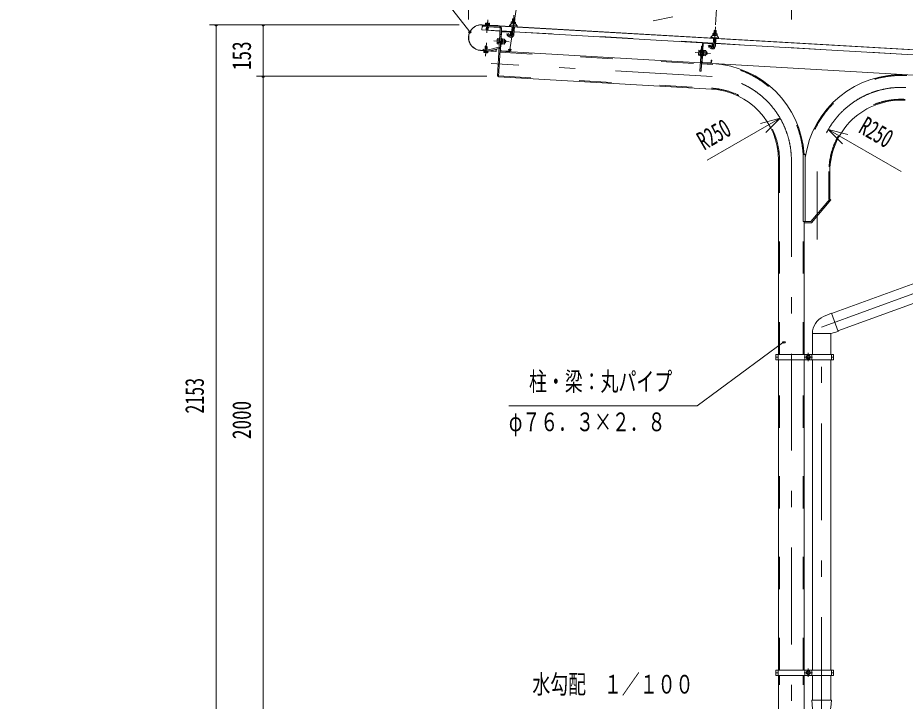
# Model space of a CAD drawing. Units: millimetres, scale not verified. Extents: x -23448 to 23452, y -10500 to 10500.
# Drawn here: x 10740 to 17337, y 949 to 6029 of the extents above; entities that cross this region are included whole.
import ezdxf
from ezdxf.enums import TextEntityAlignment as Align

# ---------------------------------------------------------------- set-up
doc = ezdxf.new("R2010")
doc.units = ezdxf.units.MM
doc.header["$LTSCALE"] = 60
doc.linetypes.add('USER2', pattern=[10, 4, -6])
doc.linetypes.add('USER3', pattern=[24, 12, -5, 2, -5])
for name, color, linetype, lineweight in [('0-6_2-0BOLD', 7, 'Continuous', 18), ('0-7_2-1HIDDEN', 3, 'USER2', 18), ('0-8_2-2CENTER', 3, 'USER3', 18), ('0-9_2-4THIN', 4, 'Continuous', 18), ('0-A_2-5DIM', 3, 'Continuous', 18)]:
    doc.layers.add(name, color=color, linetype=linetype, lineweight=lineweight)
doc.styles.add('ＭＳ ゴシック', font='')
doc.styles.get('ＭＳ ゴシック').set_extended_font_data('MS Gothic')

msp = doc.modelspace()

# ---------------------------------------------------------------- linework, layer by layer
at = {"layer": '0-6_2-0BOLD'}
for p, q in [((18141.79, 5746.35), (14192.07, 5974.09)), ((14195.22, 5963.52), (14322.01, 5956.2)), ((14224.92, 5987.63), (14224.43, 5978.91)), ((14237.14, 5943.13), (14238.16, 5961.04)), ((14238.84, 5978.09), (14239.34, 5986.82)), ((14326.71, 5950.92), (14306.2, 5595.14)), ((14313.89, 5589.44), (14334.7, 5950.46)), ((14411.28, 5905.18), (14414.52, 5961.26)), ((14413.13, 5937.09), (14429.97, 5936.12)), ((14416.1, 5983.21), (14416.84, 5995.99)), ((14431.36, 5960.29), (14428.13, 5904.2)), ((14433.05, 5995.06), (14432.32, 5982.27)), ((14332.06, 5904.66), (14324.07, 5905.12)), ((14329.32, 5787.63), (14337.03, 5921.41)), ((14412.43, 5925.07), (14333.5, 5929.62)), ((14341.26, 5925.17), (14400.16, 5921.77)), ((14377.02, 5897.4), (14393.32, 5886.69)), ((14403.92, 5917.55), (14402.94, 5900.58)), ((14429.28, 5924.1), (15909.95, 5838.73)), ((15892.45, 5877.3), (15892.91, 5885.38)), ((15908.8, 5818.83), (15912.03, 5874.92)), ((15914.35, 5909.65), (15913.62, 5896.86)), ((15915.32, 5931.98), (15914.11, 5910.92)), ((15928.88, 5873.94), (15925.65, 5817.86)), ((15929.83, 5895.93), (15930.57, 5908.71)), ((15949.07, 5882.14), (15948.61, 5874.06)), ((14214.71, 5814.71), (14213.49, 5793.74)), ((14228.46, 5792.87), (14229.69, 5813.83)), ((14315.07, 5809.04), (14249.91, 5791.89)), ((14304.61, 5845.64), (14316.6, 5844.95)), ((14317.68, 5863.68), (14305.69, 5864.37)), ((14335.88, 5831.95), (14331.89, 5832.17)), ((14340.98, 5833.41), (14335.98, 5833.69)), ((14336.82, 5848.17), (14342.1, 5852.87)), ((14342.39, 5857.87), (14337.11, 5853.16)), ((14341.56, 5843.51), (14356.04, 5842.67)), ((14357.12, 5861.4), (14342.64, 5862.24)), ((14362.74, 5841.67), (14363.89, 5861.63)), ((15834.54, 5835.06), (15826.83, 5701.28)), ((15897.67, 5835.42), (15838.77, 5838.82)), ((15890.83, 5800.35), (15874.54, 5811.05)), ((15900.46, 5814.23), (15901.44, 5831.2)), ((15927.48, 5849.77), (15910.64, 5850.75)), ((15926.79, 5837.75), (17906.63, 5723.6)), ((14180.71, 5785.61), (14293.52, 5779.11)), ((14293.59, 5780.36), (14180.78, 5786.86)), ((14212.95, 5779.75), (14212.44, 5771.03)), ((14226.85, 5770.19), (14227.36, 5778.91)), ((14251.95, 5784.15), (14317.11, 5801.3)), ((14297.47, 5782.64), (14298.12, 5793.87)), ((15814.39, 5693.99), (14324.87, 5779.87)), ((14333.08, 5783.4), (14391.99, 5780.01)), ((15814.11, 5758.6), (15802.12, 5759.29)), ((15803.2, 5778.03), (15815.19, 5777.33)), ((15833.4, 5745.6), (15829.4, 5745.83)), ((15838.49, 5747.06), (15833.5, 5747.35)), ((15834.33, 5761.82), (15839.61, 5766.53)), ((15839.9, 5771.52), (15834.62, 5766.82)), ((15853.01, 5746.96), (15838.53, 5747.79)), ((15853.56, 5756.33), (15839.07, 5757.16)), ((15840.15, 5775.89), (15854.63, 5775.06)), ((15860.25, 5755.32), (15861.4, 5775.29)), ((17811.08, 5578.85), (15822.38, 5693.53)), ((15830.6, 5697.06), (15889.5, 5693.66)), ((14306.2, 5595.14), (14314.19, 5594.68)), ((15895.95, 5498.22), (14313.89, 5589.44)), ((16395.08, 3526.83), (16395.08, 4971.62)), ((16585.83, 4513.56), (16585.83, 3526.83)), ((16585.83, 4505.56), (16639.56, 4505.56)), ((19043.41, 4504.16), (16835.9, 3700.69)), ((16375.84, 3506.83), (16391.08, 3506.83)), ((16391.08, 3486.83), (16391.08, 3526.83)), ((16589.84, 3526.83), (16589.84, 3486.83)), ((16642.71, 3486.83), (16642.71, 3526.83)), ((16788.21, 3526.83), (16788.21, 3486.83)), ((16788.21, 3506.83), (16803.46, 3506.83)), ((16395.08, 1180.9), (16395.08, 3486.83)), ((16585.83, 3486.83), (16585.83, 1180.9)), ((16646.71, 1180.9), (16646.71, 3486.83)), ((16784.21, 3486.83), (16784.21, 1180.9)), ((16391.09, 1160.9), (16375.84, 1160.9)), ((16391.09, 1140.9), (16391.09, 1180.9)), ((16395.08, 469.93), (16395.08, 1140.9)), ((16585.84, 1140.9), (16585.84, 469.93)), ((16589.84, 1180.9), (16589.84, 1140.9)), ((16642.71, 1140.9), (16642.71, 1180.9)), ((16646.71, 957.49), (16646.71, 1140.9)), ((16784.21, 1140.9), (16784.21, 957.49)), ((16788.21, 1180.9), (16788.21, 1140.9)), ((16803.46, 1160.9), (16788.21, 1160.9))]:
    msp.add_line(p, q, dxfattribs=at)
for points in [[(14416.59, 5997.26), (14417.81, 6018.32), (14434.66, 6017.35), (14433.44, 5996.3)], [(14434.66, 6017.35), (14432.01, 6020.32), (14420.78, 6020.96), (14417.81, 6018.32)], [(14325.51, 5930.09), (14189.98, 5937.9), (14191.48, 5963.74)], [(14191.66, 5975.55), (14308.21, 5968.83), (14308.28, 5970.08), (14190.54, 5976.86)], [(14191.94, 5971.72), (14192.15, 5975.33), (18141.87, 5747.59)], [(14322.47, 5964.19), (14195.68, 5971.51), (14195.22, 5963.52)], [(14217.23, 5979.32), (14217.72, 5988.04), (14219.97, 5989.18), (14244.43, 5987.79), (14246.54, 5986.41), (14246.05, 5977.68)], [(14223.18, 5961.91), (14222.16, 5943.98), (14224.52, 5941.34), (14234.51, 5940.78), (14237.14, 5943.13), (14222.16, 5943.98)], [(14451.09, 5960.4), (14451.56, 5968.49), (14395.4, 5971.72), (14394.93, 5963.64)], [(14395.4, 5971.72), (14407.08, 5983.73), (14441.34, 5981.75), (14451.56, 5968.49)], [(14440.42, 5981.81), (14441.16, 5994.59), (14439.06, 5995.96), (14410.98, 5997.59), (14408.73, 5996.46), (14407.99, 5983.67)], [(14316.06, 5835.58), (14304.07, 5836.27), (14302.51, 5839.38), (14304.32, 5870.83), (14306.23, 5873.74), (14318.22, 5873.05)], [(14322.36, 5875.3), (14318.36, 5875.53), (14315.92, 5833.1), (14319.91, 5832.87)], [(14335.88, 5831.95), (14338.33, 5874.38), (14334.34, 5874.61)], [(14338.23, 5872.63), (14343.22, 5872.34), (14340.98, 5833.41)], [(14343.18, 5871.61), (14357.66, 5870.77), (14359.23, 5867.66), (14357.42, 5836.21), (14355.5, 5833.3), (14341.02, 5834.14)], [(14377.02, 5897.4), (14386.29, 5911.5), (14402.58, 5900.8)], [(14402.94, 5900.58), (14406.94, 5900.35), (14407.92, 5917.32)], [(15905.51, 5897.33), (15906.25, 5910.11), (15908.49, 5911.24), (15936.57, 5909.62), (15938.67, 5908.24), (15937.93, 5895.46)], [(15930.95, 5909.95), (15932.17, 5931.01), (15915.32, 5931.98), (15918.29, 5934.62), (15929.52, 5933.98), (15932.17, 5931.01)], [(14357.75, 5841.95), (14362.74, 5841.67), (14366.7, 5845.2), (14367.42, 5857.67), (14363.89, 5861.63), (14358.9, 5861.92)], [(15829.57, 5818.32), (15821.59, 5818.78), (15810.79, 5631.59), (15818.78, 5631.13), (15830.55, 5835.29)], [(15874.54, 5811.05), (15883.8, 5825.16), (15900.09, 5814.46)], [(15905.43, 5830.98), (15904.45, 5814), (15900.46, 5814.24)], [(14248.35, 5791.73), (14200.5, 5794.49), (14200.03, 5786.5), (14247.9, 5783.74)], [(14234.56, 5778.49), (14234.05, 5769.76), (14231.8, 5768.64), (14207.34, 5770.07), (14205.23, 5771.45), (14205.74, 5780.18)], [(14298.12, 5793.87), (14296.87, 5793.94), (14296.23, 5782.71)], [(14396.21, 5783.77), (14397.19, 5800.74), (14401.18, 5800.51), (14400.2, 5783.54)], [(15815.73, 5786.7), (15803.74, 5787.39), (15801.83, 5784.48), (15800.02, 5753.04), (15801.58, 5749.92), (15813.57, 5749.24)], [(15817.42, 5746.52), (15813.43, 5746.75), (15815.87, 5789.18), (15819.87, 5788.95)], [(15833.4, 5745.6), (15835.84, 5788.03), (15831.85, 5788.26)], [(15835.74, 5786.28), (15840.73, 5785.99), (15838.49, 5747.06)], [(15840.69, 5785.26), (15855.18, 5784.43), (15856.74, 5781.32), (15854.93, 5749.87), (15853.01, 5746.96)], [(15856.41, 5775.58), (15861.4, 5775.29), (15864.93, 5771.33), (15864.21, 5758.85), (15860.25, 5755.32), (15855.26, 5755.61)], [(15893.72, 5697.42), (15894.7, 5714.39), (15898.69, 5714.16), (15897.71, 5697.19)], [(16578.34, 5013.56), (16593.33, 5013.56), (16593.33, 4513.56)], [(16776.58, 4681.29), (16635.83, 4513.56), (16578.34, 4513.56), (16578.34, 5013.56)], [(16639.56, 4505.56), (16782.71, 4676.15), (16776.58, 4681.29), (16776.58, 4886.4)], [(16788.87, 3829.9), (18996.71, 4633.49), (18992.96, 4688.49), (19137.97, 4688.49), (19133.56, 4624)], [(16784.21, 3681.88), (16837.18, 3697.17), (16787.58, 3833.43), (16728.49, 3807.24)], [(16646.71, 3526.82), (16646.71, 3681.88), (16784.21, 3681.88), (16784.21, 3526.83)], [(16737.19, 773.29), (16784.22, 902.49), (16787.97, 957.49), (16642.96, 957.49), (16647.36, 893.01)]]:
    msp.add_lwpolyline(points, dxfattribs=at)
for points in [[(14215.81, 5975.39), (14216.04, 5979.38), (14247.24, 5977.61), (14247.01, 5973.62)], [(15938.85, 5895.41), (15949.07, 5882.14), (15892.91, 5885.38), (15904.59, 5897.38)], [(14229.69, 5813.83), (14227.34, 5816.48), (14217.36, 5817.06), (14214.71, 5814.71)], [(14235.75, 5778.42), (14204.55, 5780.25), (14204.79, 5784.24), (14235.99, 5782.41)], [(16375.84, 3486.83), (16803.46, 3486.83), (16803.46, 3526.83), (16375.84, 3526.83)], [(16603.77, 3499.61), (16603.77, 3514.04), (16616.27, 3521.26), (16628.77, 3514.04), (16628.77, 3499.61), (16616.27, 3492.39)], [(16803.46, 1140.9), (16375.84, 1140.9), (16375.84, 1180.9), (16803.46, 1180.9)], [(16628.77, 1168.12), (16616.27, 1175.34), (16603.77, 1168.12), (16603.77, 1153.69), (16616.27, 1146.47), (16628.77, 1153.68)]]:
    msp.add_lwpolyline(points, close=True, dxfattribs=at)
for centre, radius in [((16616.27, 3506.83), 15.62), ((16616.27, 3506.83), 12.25), ((16616.27, 1160.9), 15.62), ((16616.27, 1160.9), 12.25)]:
    msp.add_circle(centre, radius, dxfattribs=at)
for centre, radius, start, end in [((14186.22, 5881.21), 95.75, 87.41484, 266.69975), ((14186.22, 5881.21), 94.5, 86.69902, 266.69975), ((14221.07, 5983.31), 5.79, 48.2068, 86.75304), ((14231, 5967.24), 21.27, 66.92171, 106.58215), ((14242.68, 5982.09), 5.79, 86.75304, 125.28447), ((14321.72, 5951.21), 5, 356.69064, 86.69814), ((14321.72, 5951.21), 13, 356.70087, 86.6954), ((14412.45, 5990.3), 7.19, 52.31572, 112.31572), ((14423.47, 5969.96), 26.87, 69.11201, 104.28793), ((14436.76, 5988.9), 7.19, 61.08423, 121.08423), ((14341.02, 5921.18), 8, 86.69814, 176.69814), ((14341.02, 5921.18), 4, 86.69814, 176.69814), ((14405.67, 5905.5), 22.5, 236.69998, 356.69998), ((14399.93, 5917.78), 4, 356.69788, 86.69302), ((14399.93, 5917.78), 8, 356.69826, 86.70035), ((14405.67, 5905.5), 5.62, 236.69998, 356.69998), ((15909.96, 5903.96), 7.19, 52.31572, 112.31572), ((15920.98, 5883.61), 26.87, 69.11201, 104.28793), ((15934.27, 5902.56), 7.19, 61.08423, 121.08423), ((14309.78, 5840.64), 7.19, 135.97307, 176.69989), ((14329.52, 5853.6), 26.15, 155.67448, 197.7253), ((14311.4, 5868.74), 7.19, 176.69989, 217.42671), ((14313.8, 5813.87), 5, 284.73851, 356.69064), ((14332.22, 5853.44), 26.15, 335.67448, 17.7253), ((14350.34, 5838.3), 7.19, 356.69989, 37.42671), ((14351.96, 5866.4), 7.19, 315.97307, 356.69989), ((15838.54, 5834.83), 8, 86.69814, 176.69814), ((15838.54, 5834.83), 4, 86.69814, 176.69814), ((15903.18, 5819.16), 22.5, 236.69998, 356.69998), ((15897.44, 5831.44), 4, 356.69788, 86.69302), ((15897.44, 5831.44), 8, 356.69826, 86.70035), ((15903.18, 5819.16), 5.62, 236.69998, 356.69998), ((14209.1, 5775.76), 5.79, 266.64542, 305.19165), ((14220.81, 5790.59), 21.27, 246.8172, 286.47765), ((14230.71, 5774.5), 5.79, 228.11237, 266.6438), ((14248.64, 5796.72), 13, 266.70358, 284.74593), ((14248.64, 5796.72), 5, 266.69814, 284.74536), ((14293.73, 5782.85), 3.75, 266.70522, 356.70522), ((14293.73, 5782.85), 2.5, 266.70522, 356.70522), ((14313.81, 5813.87), 13, 284.74731, 289.32663), ((14333.31, 5787.4), 8, 176.69814, 266.68929), ((14333.31, 5787.4), 4, 176.69814, 266.68929), ((14392.22, 5784), 8, 266.69814, 356.69711), ((14392.22, 5784), 4, 266.69814, 356.69814), ((15807.29, 5754.29), 7.19, 135.97307, 176.69989), ((15827.03, 5767.25), 26.15, 155.67448, 197.7253), ((15808.91, 5782.4), 7.19, 176.69989, 217.42671), ((15829.73, 5767.1), 26.15, 335.67448, 17.7253), ((15847.85, 5751.95), 7.19, 356.69989, 37.42671), ((15849.47, 5780.06), 7.19, 315.97307, 356.69989), ((15830.83, 5701.05), 8, 176.69814, 266.68929), ((15830.83, 5701.05), 4, 176.69814, 266.68929), ((15889.73, 5697.65), 8, 266.69814, 356.69711), ((15889.73, 5697.65), 4, 266.69814, 356.69814), ((15865.46, 4969.47), 720.38, 3.5088, 86.69994), ((17306.21, 4886.4), 720.38, 86.69997, 171.72679), ((15865.46, 4969.47), 529.62, 359.99998, 86.69994), ((17306.21, 4886.4), 529.62, 86.69994, 179.99998), ((16784.21, 3681.53), 137.5, 113.90575, 179.99998)]:
    msp.add_arc(centre, radius, start, end, dxfattribs=at)
at = {"layer": '0-7_2-1HIDDEN'}
for p, q in [((14325.58, 5931.33), (14190.06, 5939.15)), ((14412.5, 5926.32), (14333.57, 5930.87)), ((15910.02, 5839.97), (14429.35, 5925.34)), ((17906.7, 5724.85), (15926.86, 5838.99)), ((14324.46, 5772.88), (15813.99, 5687)), ((15821.98, 5686.54), (15906.53, 5681.66)), ((14314.29, 5596.43), (15896.35, 5505.2)), ((16402.08, 3526.83), (16402.08, 4969.47)), ((16769.59, 4886.4), (16769.59, 4681.29)), ((16578.84, 3526.83), (16578.84, 4513.56)), ((16402.08, 1180.9), (16402.08, 3486.83)), ((16578.84, 1180.9), (16578.84, 3486.83)), ((16402.08, 469.93), (16402.08, 1140.9)), ((16578.83, 469.93), (16578.83, 1140.9))]:
    msp.add_line(p, q, dxfattribs=at)
for centre, radius, start, end in [((15865.46, 4969.47), 713.38, 2.14949, 86.69992), ((17306.21, 4886.4), 713.38, 86.69991, 177.85577), ((15865.46, 4969.47), 536.62, 0, 86.69994), ((17306.21, 4886.4), 536.62, 86.69994, 180)]:
    msp.add_arc(centre, radius, start, end, dxfattribs=at)
at = {"layer": '0-8_2-2CENTER'}
for p, q in [((14233.62, 6013.44), (14228.1, 5916.1)), ((14419.7, 5904.69), (14428.02, 6048.73)), ((14230.3, 5955.18), (14232.82, 5998.96)), ((15917.22, 5818.35), (15925.52, 5962.38)), ((14397.95, 5893.75), (14373.41, 5909.87)), ((14223.81, 5841.72), (14218.1, 5744.39)), ((14218.95, 5758.4), (14221.97, 5810.85)), ((14278.45, 5856.55), (14392.01, 5849.99)), ((15870.92, 5823.53), (15895.46, 5807.41)), ((15889.53, 5763.65), (15775.97, 5770.2)), ((15901.44, 5593.43), (14258.2, 5688.19)), ((16490.46, 4971.62), (16490.46, -718.2)), ((16681.21, 4380.56), (16681.21, 4886.4)), ((16585.02, 3506.83), (16647.52, 3506.83)), ((16616.27, 3538.08), (16616.27, 3475.58)), ((16616.27, 1129.65), (16616.27, 1192.15)), ((16585.02, 1160.9), (16647.52, 1160.9))]:
    msp.add_line(p, q, dxfattribs=at)
msp.add_lwpolyline([(16715.46, 854.36), (16715.46, 3730.02), (19065.46, 4585.36), (19065.46, 4925.94)], dxfattribs=at)
for centre, radius, start, end in [((14405.67, 5905.5), 14.06, 236.69998, 356.69759), ((15903.18, 5819.16), 14.06, 236.69998, 356.69759), ((15865.46, 4969.47), 625, 359.99998, 86.69994), ((17306.21, 4886.4), 625, 86.69997, 179.99998)]:
    msp.add_arc(centre, radius, start, end, dxfattribs=at)
at = {"layer": '0-9_2-4THIN'}
for p, q in [((14419.42, 6019.75), (14418.12, 5997.18)), ((14431.92, 5996.38), (14433.22, 6018.96)), ((14225.18, 5961.8), (14224.05, 5941.87)), ((14235.03, 5941.25), (14236.16, 5961.16)), ((14414.64, 5937), (14416.04, 5961.17)), ((14429.85, 5960.37), (14428.45, 5936.21)), ((15912.16, 5850.66), (15913.55, 5874.83)), ((15916.93, 5933.41), (15915.63, 5910.83)), ((15927.36, 5874.03), (15925.96, 5849.86)), ((15929.43, 5910.04), (15930.73, 5932.61)), ((14215.48, 5793.62), (14216.83, 5816.59)), ((14227.81, 5815.95), (14226.46, 5792.99)), ((14357.89, 5844.45), (14365.38, 5844.02)), ((14366.24, 5858.99), (14358.75, 5859.42)), ((15855.4, 5758.11), (15862.89, 5757.68)), ((15863.75, 5772.65), (15856.27, 5773.08))]:
    msp.add_line(p, q, dxfattribs=at)
at = {"layer": '0-A_2-5DIM'}
for p, q in [((14090.46, 6014.93), (14090.46, 7289.93)), ((16490.45, 6939.93), (16490.45, 6014.93)), ((15926.34, 5976.48), (15953.23, 6442.77)), ((15609.64, 6036.87), (15462.76, 6006.45)), ((14022.37, 5977.43), (12165.45, 5977.43)), ((12225.45, 5977.43), (12205.45, 5977.43)), ((12215.45, 5977.43), (12215.45, -950.06)), ((12575.45, 5977.43), (12555.45, 5977.43)), ((12565.45, -530.06), (12565.45, 5977.43)), ((14111.41, 5924.67), (14091.41, 5924.67)), ((14408.22, 5793.73), (14388.22, 5793.73)), ((12515.45, 5594.93), (14226.84, 5594.93)), ((12575.45, 5594.93), (12555.45, 5594.93)), ((16406.73, 5281.97), (15865.46, 4969.47)), ((16764.94, 5198.9), (17306.21, 4886.4)), ((16435.44, 3620.34), (15790.46, 3144.93)), ((16445.44, 3620.34), (16425.44, 3620.34)), ((15790.46, 3144.93), (14390.46, 3144.93))]:
    msp.add_line(p, q, dxfattribs=at)
for points in [[(14398.22, 5793.73), (14740.46, 7944.93), (16890.46, 7944.93)], [(10740.46, 6894.93), (13340.46, 6894.93), (14101.41, 5924.67)], [(16300.66, 5175.9), (16406.73, 5281.97), (16261.84, 5243.15)], [(16871.01, 5092.83), (16764.94, 5198.9), (16909.83, 5160.08)]]:
    msp.add_lwpolyline(points, dxfattribs=at)
for centre in [(12215.45, 5977.43), (12565.45, 5977.43), (14101.41, 5924.67), (14398.22, 5793.73), (12565.45, 5594.93), (16435.44, 3620.34)]:
    msp.add_arc(centre, 10, 180, 0, dxfattribs=at)

# ---------------------------------------------------------------- texts
at = {"layer": '0-A_2-5DIM', "color": 7, "style": 'ＭＳ ゴシック'}
for s, rotation, width, p in [('153', 90, 0.75, (12515.45, 5640.11)), ('R250', 330, 0.65, (16960.07, 5143.98)), ('R250', 30, 0.65, (15862.74, 5004.57)), ('2153', 90, 0.7, (12165.45, 3086.74)), ('2000', 90, 0.75, (12515.45, 2897.41))]:
    msp.add_text(s, height=139.3, rotation=rotation, dxfattribs=dict(at, width=width)).set_placement(p, align=Align.BOTTOM_LEFT)
at = {"layer": '0-A_2-5DIM', "color": 7, "style": 'ＭＳ ゴシック', "width": 0.7}
for s, p in [('柱・梁：丸パイプ', (14540.46, 3213.93)), ('φ７６．３×２．８', (14390.46, 2913.93)), ('水勾配\u3000１／１００', (14565.45, 963.93))]:
    msp.add_text(s, height=139.3, dxfattribs=at).set_placement(p, align=Align.BOTTOM_LEFT)

doc.saveas('drawing.dxf')
